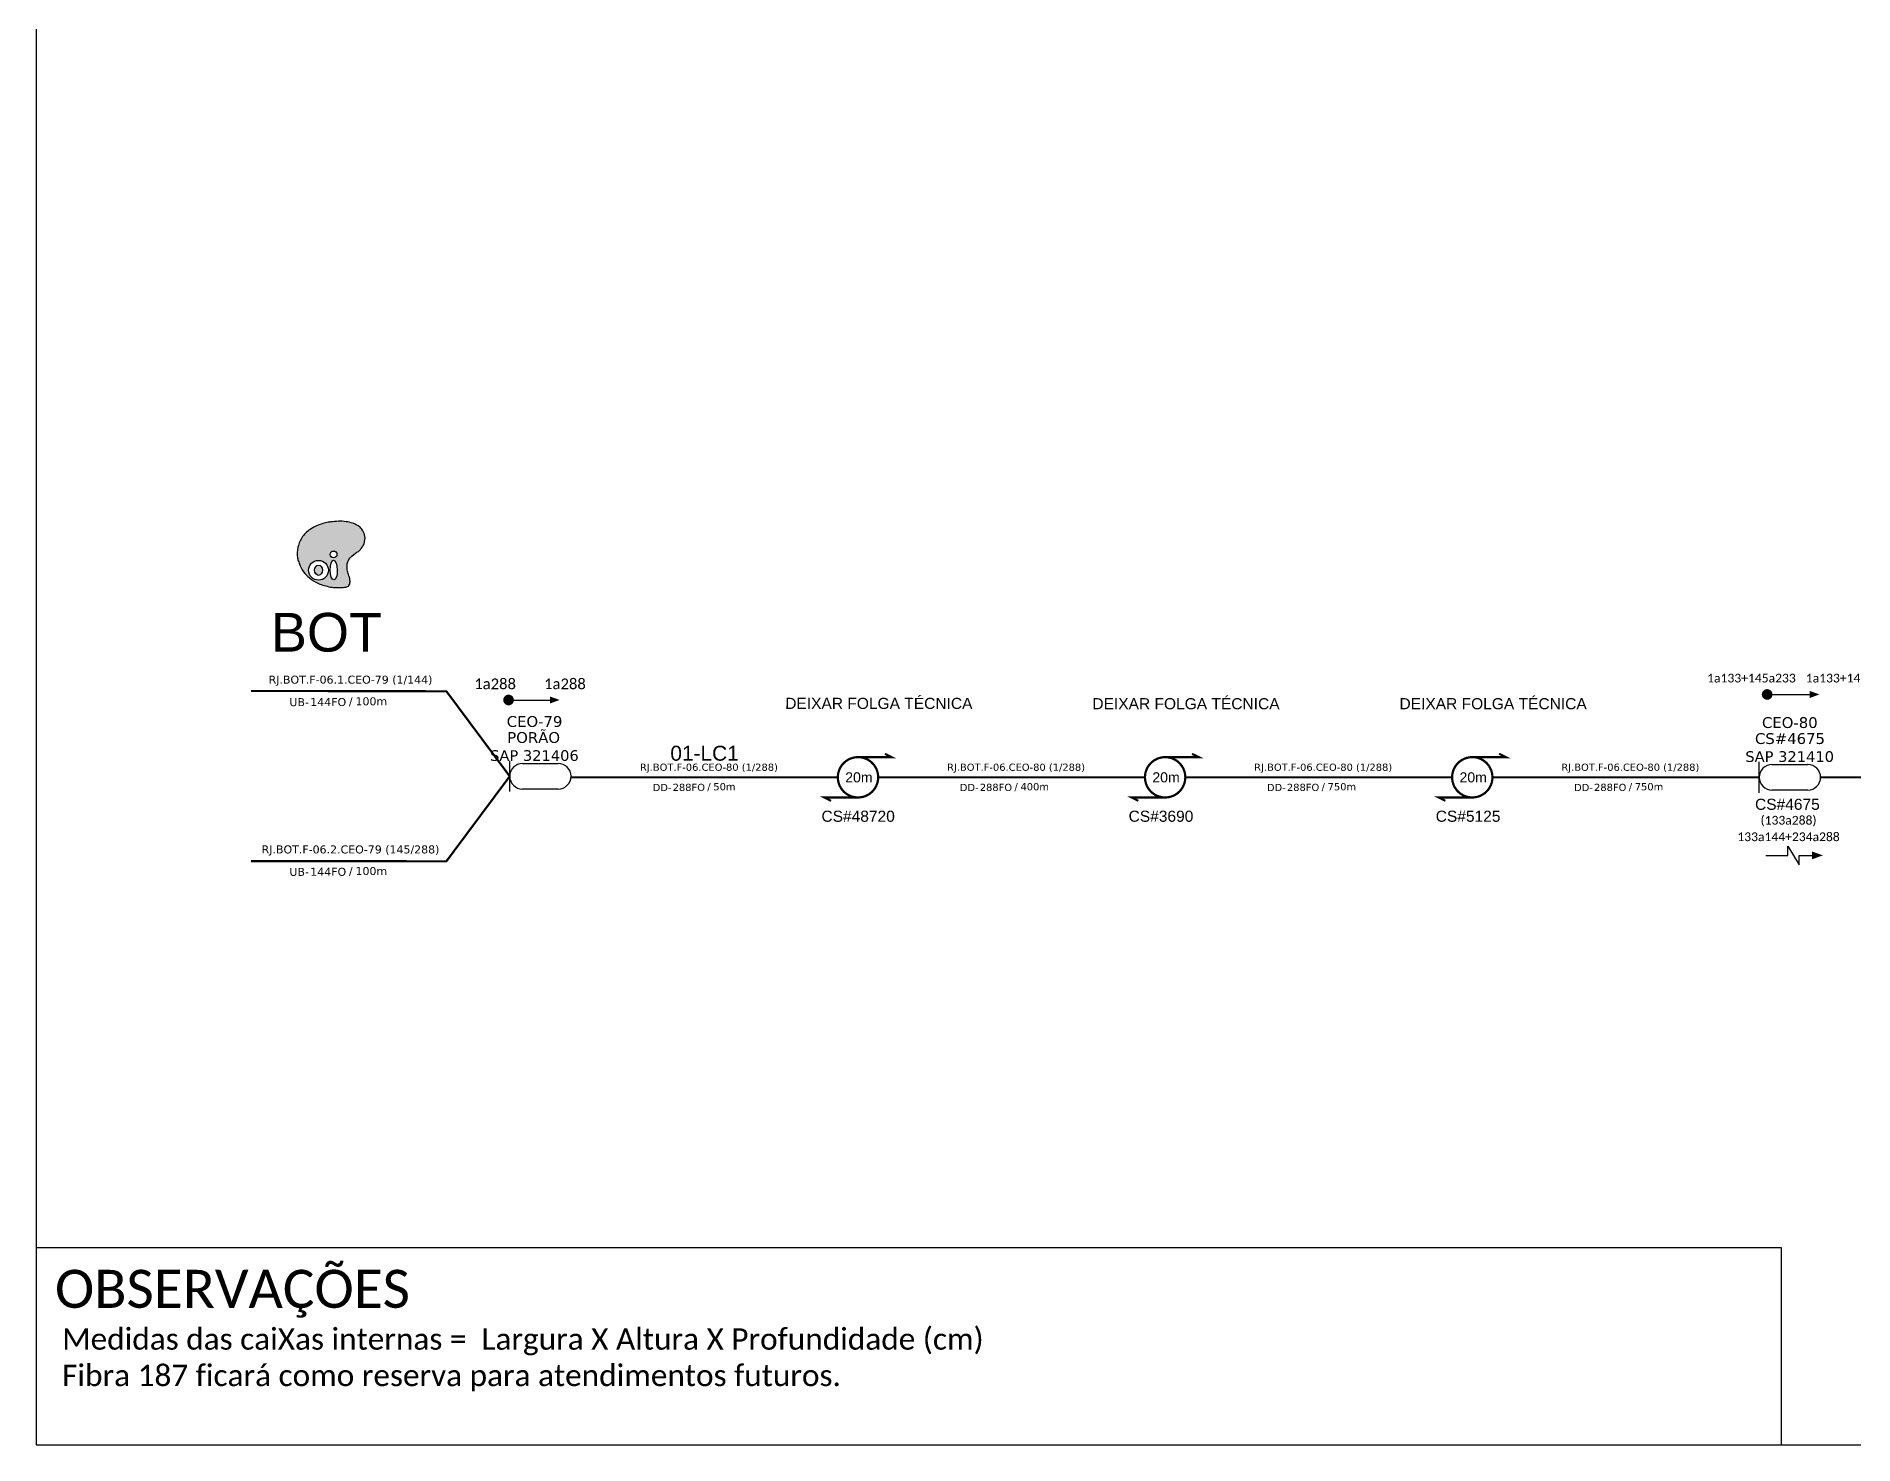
# Model space of a CAD drawing. Extents: x -89 to 2622484776, y -1852823961 to 1299.
# Drawn here: x -89.3 to 251.3, y 705 to 969.1 of the extents above; entities that cross this region are included whole.
import ezdxf
from ezdxf.enums import TextEntityAlignment as Align

# ---------------------------------------------------------------- set-up
doc = ezdxf.new("R2010")
doc.units = 0
doc.linetypes.add('ARILSUPP', pattern=[2.98, 1.42, -0.71, 0.14, -0.71])
for name, color, linetype in [('20.4-CEO', 1, 'Continuous'), ('20.4-CEOS', 1, 'Continuous'), ('20.5-CABO AÉREO', 1, 'Continuous'), ('CEO', 5, 'Continuous'), ('LC1', 3, 'Continuous'), ('SETA', 7, 'Continuous')]:
    doc.layers.add(name, color=color, linetype=linetype)
doc.layers.add('40.1-ETIQUETAS', color=1, linetype='Continuous', lineweight=20)
doc.styles.add('ARIAL', font='arial.ttf')
doc.styles.add('siredit', font='verdana.ttf')
doc.styles.get("Standard").update_dxf_attribs({"font": 'arial.ttf'})
doc.styles.add('WMF-Calibri0', font='CALIBRI.TTF')

# ---------------------------------------------------------------- blocks, each defined once
blk = doc.blocks.new('OI')
h = blk.add_hatch(color=40)
edge = h.paths.add_edge_path()
edge.add_spline(control_points=[(4.35, -0.67), (3.92, -0.99), (3.26, -1.5), (2.81, -2.59), (2.9, -3.5), (3.06, -4.27), (3.31, -4.85), (3.37, -5.39), (3.4, -5.88), (3.2, -6.4), (2.54, -6.61), (1.65, -6.63), (0.55, -6.67), (-0.56, -6.42), (-1.61, -6.14), (-2.77, -5.61), (-3.92, -4.77), (-4.89, -3.7), (-5.34, -2.65), (-5.6, -1.94), (-5.85, -0.96), (-5.71, 0.47), (-5.1, 2.02), (-4.14, 3.02), (-3.3, 3.61), (-2.37, 4.16), (-1.36, 4.44), (-0.56, 4.7), (0.79, 4.85), (2.24, 4.97), (3.79, 4.57), (4.67, 4.21), (5.44, 3.65), (5.76, 2.99), (6.03, 2.21), (6.01, 1.46), (5.72, 0.64), (5.31, 0.08), (4.88, -0.38), (4.51, -0.55), (4.35, -0.67)], knot_values=[0, 0, 0, 0, 1.60434, 2.417191, 3.427595, 4.282808, 4.776746, 5.304182, 5.888771, 6.258406, 6.858137, 7.79129, 8.986195, 10.124242, 11.187857, 12.242908, 13.953784, 15.414161, 16.515391, 17.349188, 17.675853, 19.552021, 21.515531, 22.568638, 23.63245, 24.621084, 25.782718, 26.745347, 27.142653, 29.870543, 31.004649, 31.921532, 32.709589, 33.801391, 34.042471, 35.192333, 35.971461, 36.628871, 37.254359, 37.836911, 37.836911, 37.836911, 37.836911], degree=3, periodic=0)
h.paths.add_polyline_path([(1.13, -0.87, -1), (-0.04, -0.87, -1)], flags=16)
edge = h.paths.add_edge_path(flags=16)
edge.add_ellipse((0.56, -3.59), major_axis=(-0.02, 1.71), ratio=0.361305, start_angle=0, end_angle=360)
h.paths.add_polyline_path([(-0.36, -3.62, -1), (-3.8, -3.62, -1)], flags=16)
edge = h.paths.add_edge_path(flags=0)
edge.add_ellipse((-2.08, -3.62), major_axis=(0, 0.885), ratio=0.758294, start_angle=0, end_angle=360)
at = {"color": 40}
for centre, radius in [((-2.08, -3.62), 1.72), ((0.54, -0.87), 0.587)]:
    blk.add_circle(centre, radius, dxfattribs=at)
blk.add_ellipse((-2.08, -3.62), major_axis=(0, 0.885), ratio=0.758294, start_param=-3.141592653589792, end_param=3.141592653589792, dxfattribs=at)
blk.add_ellipse((0.56, -3.59), major_axis=(-0.02, 1.71), ratio=0.361305, dxfattribs=at)
at = {"color": 40, "start_tangent": (-0.800898, -0.598801), "end_tangent": (-0.800898, -0.598801)}
blk.add_spline([(4.35, -0.67), (3.2, -1.78), (2.9, -2.54), (2.92, -3.55), (3.12, -4.38), (3.28, -4.85), (3.37, -5.37), (3.35, -5.95), (3.2, -6.29), (2.66, -6.55), (1.73, -6.63), (0.54, -6.62), (-0.58, -6.41), (-1.6, -6.11), (-2.56, -5.67), (-3.95, -4.67), (-4.89, -3.56), (-5.37, -2.56), (-5.64, -1.78), (-5.72, -1.46), (-5.63, 0.42), (-4.84, 2.22), (-4.13, 2.99), (-3.27, 3.62), (-2.4, 4.09), (-1.3, 4.47), (-0.37, 4.72), (0.02, 4.77), (2.75, 4.8), (3.85, 4.53), (4.69, 4.16), (5.31, 3.68), (5.85, 2.73), (5.93, 2.5), (5.94, 1.35), (5.67, 0.62), (5.29, 0.08), (4.84, -0.36), (4.35, -0.67)], degree=3, dxfattribs=at)
blk = doc.blocks.new('ETIQUETA_RS5F')
at = {"layer": '40.1-ETIQUETAS', "color": 0, "style": 'siredit'}
blk.add_text('/', height=1.5, dxfattribs=at).set_placement((1.58, -1.95), align=Align.MIDDLE_RIGHT)
for tag, p in [('ETIQUETA_R_PRIMARIA', (1.21, 4.1)), ('ETIQUETA_R_SECUNDARIA', (1.21, 2.1)), ('F_ATIVAS/F_MORTAS', (1.14, -4.24))]:
    blk.add_attdef(tag, text='', height=1.5, dxfattribs=at).set_placement(p, align=Align.MIDDLE_CENTER)
for tag, p in [('TIPO_CABO', (-6.58, -2.12)), ('CAP_CABO', (0.4, -2.09))]:
    blk.add_attdef(tag, text='', height=1.5, dxfattribs=at).set_placement(p, align=Align.MIDDLE_RIGHT)
blk.add_attdef('METROS', text='', height=1.5, dxfattribs=at).set_placement((2.14, -1.95), align=Align.MIDDLE_LEFT)
for tag, p in [('FUSÃO_1', (0.85, -8.39)), ('FUSÃO_2', (0.85, -10.6)), ('FUSÃO_3', (0.85, -12.93)), ('FUSÃO_4', (0.85, -15.14)), ('FUSÃO_5', (0.85, -17.16))]:
    blk.add_attdef(tag, text='', height=1.5, dxfattribs=at).set_placement(p, align=Align.CENTER)

msp = doc.modelspace()

# ---------------------------------------------------------------- linework, layer by layer
msp.add_lwpolyline([(-89.32, 705.02), (749.25, 705.02), (749.25, 1299.02), (-89.32, 1299.02), (-89.32, 705.02)])
at = {"color": 7}
for points, const_width in [([(-1.32, 844.63, 1), (-0.32, 844.63, 1)], 1), ([(64.67, 833.92, 1.000012), (64.67, 826.36, 0.999978)], 0.42), ([(122.23, 833.92, 1.000012), (122.23, 826.36, 0.999978)], 0.42)]:
    msp.add_lwpolyline(points, format="xyb", close=True, dxfattribs=dict(at, const_width=const_width))
at = {"color": 0}
for points, const_width in [([(234.55, 845.67, 1), (235.55, 845.67, 1)], 1), ([(179.79, 833.92, 1.000012), (179.79, 826.36, 0.999978)], 0.42)]:
    msp.add_lwpolyline(points, format="xyb", close=True, dxfattribs=dict(at, const_width=const_width))
for points in [[(235.05, 845.67), (243.03, 845.67)], [(238.94, 815.49), (238.94, 817.25), (241.05, 813.72), (241.05, 815.49)]]:
    msp.add_lwpolyline(points, dxfattribs=at)
at = {"color": 7, "const_width": 0.394}
for points in [[(64.67, 833.92), (70.97, 833.92), (69.71, 834.55)], [(122.23, 833.92), (128.53, 833.92), (127.27, 834.55)], [(64.67, 826.36), (58.37, 826.36), (59.63, 825.73)], [(122.23, 826.36), (115.93, 826.36), (117.19, 825.73)]]:
    msp.add_lwpolyline(points, dxfattribs=at)
at = {"color": 0, "const_width": 0.394}
for points in [[(179.79, 833.92), (186.09, 833.92), (184.83, 834.55)], [(179.79, 826.36), (173.49, 826.36), (174.75, 825.73)]]:
    msp.add_lwpolyline(points, dxfattribs=at)
at = {"color": 7}
msp.add_lwpolyline([(-89.24, 742), (237.71, 742), (237.71, 705.02)], dxfattribs=at)
at = {"layer": '20.4-CEO', "color": 7}
for p, q in [((1.79, 832.72), (8.5, 832.72)), ((8.5, 827.94), (1.79, 827.94))]:
    msp.add_line(p, q, dxfattribs=at)
at = {"layer": '20.4-CEO', "color": 7, "const_width": 0.4}
for points in [[(-49.1, 846.32), (-12.47, 846.27), (-0.6, 830.33)], [(-49.1, 814.42), (-12.47, 814.4), (-0.6, 830.33)]]:
    msp.add_lwpolyline(points, dxfattribs=at)
at = {"layer": '20.4-CEO', "color": 7}
msp.add_lwpolyline([(-0.6, 827.45), (-0.6, 833.22)], dxfattribs=at)
for centre, start, end in [((1.79, 830.33), 90, 270), ((8.5, 830.33), 270, 90)]:
    msp.add_arc(centre, 2.39, start, end, dxfattribs=at)
at = {"layer": '20.4-CEOS', "color": 0}
for p, q in [((235.96, 832.53), (242.68, 832.53)), ((242.68, 827.74), (235.96, 827.74))]:
    msp.add_line(p, q, dxfattribs=at)
msp.add_lwpolyline([(233.57, 827.25), (233.57, 833.02)], dxfattribs=at)
for centre, start, end in [((235.96, 830.14), 90, 270), ((242.68, 830.14), 270, 90)]:
    msp.add_arc(centre, 2.39, start, end, dxfattribs=at)
at = {"layer": '20.5-CABO AÉREO', "color": 7, "ltscale": 8, "const_width": 0.4}
for points in [[(10.89, 830.14), (60.89, 830.14)], [(68.45, 830.14), (118.45, 830.14)]]:
    msp.add_lwpolyline(points, dxfattribs=at)
at = {"layer": '20.5-CABO AÉREO', "color": 0, "ltscale": 8, "const_width": 0.4}
for points in [[(126.01, 830.14), (176.01, 830.14)], [(183.57, 830.14), (233.57, 830.14)], [(245.07, 830.14), (295.07, 830.14)]]:
    msp.add_lwpolyline(points, dxfattribs=at)
at = {"layer": 'SETA', "color": 7}
msp.add_lwpolyline([(-0.82, 844.63), (7.88, 844.63)], dxfattribs=at)
at = {"layer": 'SETA', "color": 0}
for points in [[(234.79, 815.49), (238.94, 815.49)], [(241.05, 815.49), (244.24, 815.49)]]:
    msp.add_lwpolyline(points, dxfattribs=at)
at = {"layer": 'SETA', "color": 7}
msp.add_solid([(6.92, 845.3), (8.75, 844.64), (6.93, 843.96)], dxfattribs=at)
at = {"layer": 'SETA', "color": 0}
for points in [[(243.02, 846.34), (244.86, 845.68), (243.03, 845)], [(243.48, 816.23), (245.5, 815.5), (243.48, 814.77)]]:
    msp.add_solid(points, dxfattribs=at)

# ---------------------------------------------------------------- block references
at = {"color": 7, "xscale": 1.080298785824793, "yscale": 1.080298769640648, "zscale": 1.080298775555462, "rotation": 0.1532885625447551}
msp.add_blockref('OI', (-34.2, 872.87), dxfattribs=at)
at = {"layer": '40.1-ETIQUETAS', "color": 7}
ref = msp.add_blockref('ETIQUETA_RS5F', (-31.62, 846.35), dxfattribs=at)
ref.add_attrib('ETIQUETA_R_SECUNDARIA', 'RJ.BOT.F-06.1.CEO-79 (1/144)', dxfattribs={"color": 0, "height": 1.5, "style": 'siredit'}).set_placement((-30.44, 848.45), align=Align.MIDDLE_CENTER)
ref.add_attrib('TIPO_CABO', 'UB-', dxfattribs={"color": 0, "height": 1.5, "style": 'siredit'}).set_placement((-38.23, 844.23), align=Align.MIDDLE_RIGHT)
ref.add_attrib('CAP_CABO', '144FO', dxfattribs={"color": 0, "height": 1.5, "style": 'siredit'}).set_placement((-31.25, 844.25), align=Align.MIDDLE_RIGHT)
ref.add_attrib('METROS', '100m', dxfattribs={"color": 0, "height": 1.5, "style": 'siredit'}).set_placement((-29.51, 844.39), align=Align.MIDDLE_LEFT)
ref = msp.add_blockref('ETIQUETA_RS5F', (35.63, 830.14), dxfattribs=dict(at, xscale=0.9000000000000056, yscale=0.9000000000000056, zscale=0.9000000000000056))
ref.add_attrib('ETIQUETA_R_SECUNDARIA', 'RJ.BOT.F-06.CEO-80 (1/288)', dxfattribs={"color": 0, "height": 1.35, "style": 'siredit'}).set_placement((36.73, 832.03), align=Align.MIDDLE_CENTER)
ref.add_attrib('TIPO_CABO', 'DD-', dxfattribs={"color": 0, "height": 1.35, "style": 'siredit'}).set_placement((29.71, 828.23), align=Align.MIDDLE_RIGHT)
ref.add_attrib('CAP_CABO', '288FO', dxfattribs={"color": 0, "height": 1.35, "style": 'siredit'}).set_placement((35.99, 828.25), align=Align.MIDDLE_RIGHT)
ref.add_attrib('METROS', '50m', dxfattribs={"color": 0, "height": 1.35, "style": 'siredit'}).set_placement((37.56, 828.38), align=Align.MIDDLE_LEFT)
ref = msp.add_blockref('ETIQUETA_RS5F', (93.19, 830.14), dxfattribs=dict(at, xscale=0.9000000000000056, yscale=0.9000000000000056, zscale=0.9000000000000056))
ref.add_attrib('ETIQUETA_R_SECUNDARIA', 'RJ.BOT.F-06.CEO-80 (1/288)', dxfattribs={"color": 0, "height": 1.35, "style": 'siredit'}).set_placement((94.29, 832.03), align=Align.MIDDLE_CENTER)
ref.add_attrib('TIPO_CABO', 'DD-', dxfattribs={"color": 0, "height": 1.35, "style": 'siredit'}).set_placement((87.27, 828.23), align=Align.MIDDLE_RIGHT)
ref.add_attrib('CAP_CABO', '288FO', dxfattribs={"color": 0, "height": 1.35, "style": 'siredit'}).set_placement((93.55, 828.25), align=Align.MIDDLE_RIGHT)
ref.add_attrib('METROS', '400m', dxfattribs={"color": 0, "height": 1.35, "style": 'siredit'}).set_placement((95.12, 828.38), align=Align.MIDDLE_LEFT)
at = {"layer": '40.1-ETIQUETAS', "color": 0}
ref = msp.add_blockref('ETIQUETA_RS5F', (150.75, 830.14), dxfattribs=dict(at, xscale=0.9000000000000056, yscale=0.9000000000000056, zscale=0.9000000000000056))
ref.add_attrib('ETIQUETA_R_SECUNDARIA', 'RJ.BOT.F-06.CEO-80 (1/288)', dxfattribs={"color": 0, "height": 1.35, "style": 'siredit'}).set_placement((151.85, 832.03), align=Align.MIDDLE_CENTER)
ref.add_attrib('TIPO_CABO', 'DD-', dxfattribs={"color": 0, "height": 1.35, "style": 'siredit'}).set_placement((144.83, 828.23), align=Align.MIDDLE_RIGHT)
ref.add_attrib('CAP_CABO', '288FO', dxfattribs={"color": 0, "height": 1.35, "style": 'siredit'}).set_placement((151.11, 828.25), align=Align.MIDDLE_RIGHT)
ref.add_attrib('METROS', '750m', dxfattribs={"color": 0, "height": 1.35, "style": 'siredit'}).set_placement((152.68, 828.38), align=Align.MIDDLE_LEFT)
at = {"layer": '40.1-ETIQUETAS', "color": 7}
ref = msp.add_blockref('ETIQUETA_RS5F', (-31.62, 814.52), dxfattribs=at)
ref.add_attrib('ETIQUETA_R_SECUNDARIA', 'RJ.BOT.F-06.2.CEO-79 (145/288)', dxfattribs={"color": 0, "height": 1.5, "style": 'siredit'}).set_placement((-30.44, 816.62), align=Align.MIDDLE_CENTER)
ref.add_attrib('TIPO_CABO', 'UB-', dxfattribs={"color": 0, "height": 1.5, "style": 'siredit'}).set_placement((-38.23, 812.41), align=Align.MIDDLE_RIGHT)
ref.add_attrib('CAP_CABO', '144FO', dxfattribs={"color": 0, "height": 1.5, "style": 'siredit'}).set_placement((-31.25, 812.43), align=Align.MIDDLE_RIGHT)
ref.add_attrib('METROS', '100m', dxfattribs={"color": 0, "height": 1.5, "style": 'siredit'}).set_placement((-29.51, 812.57), align=Align.MIDDLE_LEFT)

# ---------------------------------------------------------------- texts
at = {"color": 7}
for s, height, style, p in [('BOT', 7.258, 'ARIAL', (-45.37, 853.7)), ('OBSERVAÇÕES', 7.1308, 'WMF-Calibri0', (-85.83, 730.67))]:
    msp.add_text(s, height=height, dxfattribs=dict(at, style=style)).set_placement(p)
at = {"color": 7, "style": 'ARIAL'}
for s, height, p in [('DEIXAR FOLGA TÉCNICA', 2.0835, (51.03, 842.96)), ('CS#48720', 2.083, (57.82, 821.8)), ('CS#3690', 2.083, (115.38, 821.8))]:
    msp.add_text(s, height=height, rotation=359.9867, dxfattribs=at).set_placement(p)
at = {"color": 0, "style": 'ARIAL'}
for s, height, p in [('DEIXAR FOLGA TÉCNICA', 2.0835, (108.59, 842.9)), ('DEIXAR FOLGA TÉCNICA', 2.0835, (166.15, 842.9)), ('CS#4675', 2.083, (232.78, 824.04)), ('CS#5125', 2.083, (172.94, 821.8))]:
    msp.add_text(s, height=height, rotation=359.9867, dxfattribs=at).set_placement(p)
at = {"color": 7}
for p in [(62.27, 829.19), (119.83, 829.19)]:
    msp.add_text('20m', height=1.89, dxfattribs=at).set_placement(p)
at = {"color": 0}
msp.add_text('20m', height=1.89, dxfattribs=at).set_placement((177.39, 829.19))
at = {"color": 7, "char_height": 2, "width": 147.6437, "attachment_point": 5, "rotation": 359.9166}
for insert in [(-3.34, 847.65), (9.75, 847.65)]:
    msp.add_mtext('{\\fCalibri|b0|i0|c0|p34;\\C256;1a288}', dxfattribs=dict(at, insert=insert))
at = {"color": 7, "char_height": 4, "attachment_point": 1, "style": 'WMF-Calibri0'}
for s, insert, width in [('Medidas das caiXas internas =  Largura X Altura X Profundidade (cm)', (-84.48, 726.83), 658.8434), ('\\C2;Fibra 187 ficará como reserva para atendimentos futuros.', (-84.48, 720), 158.0858)]:
    msp.add_mtext(s, dxfattribs=dict(at, insert=insert, width=width))
at = {"layer": '20.4-CEO', "color": 7, "style": 'siredit'}
for s, height, p in [('CEO-79', 2.028, (4.05, 840.6)), ('PORÃO', 2.028, (3.88, 837.6)), ('          SAP 321406', 2, (-0.33, 834.22))]:
    msp.add_text(s, height=height, dxfattribs=at).set_placement(p, align=Align.MIDDLE_CENTER)
at = {"layer": '20.4-CEOS', "color": 0, "style": 'siredit'}
for s, height, p in [('CS#4675', 2.028, (239.33, 837.4)), ('SAP 321410', 2, (239.27, 834.03))]:
    msp.add_text(s, height=height, dxfattribs=at).set_placement(p, align=Align.MIDDLE_CENTER)
at = {"layer": '40.1-ETIQUETAS', "color": 0, "ltscale": 0.5, "style": 'siredit'}
msp.add_text('RJ.BOT.F-06.CEO-80 (1/288)', height=1.35, dxfattribs=at).set_placement((209.41, 832.03), align=Align.MIDDLE_CENTER)
for s, p in [('DD-', (202.39, 828.23)), ('288FO', (208.67, 828.25))]:
    msp.add_text(s, height=1.35, dxfattribs=at).set_placement(p, align=Align.MIDDLE_RIGHT)
at = {"layer": '40.1-ETIQUETAS', "color": 0, "style": 'siredit'}
msp.add_text('/', height=1.35, dxfattribs=at).set_placement((209.74, 828.38), align=Align.MIDDLE_RIGHT)
at = {"layer": '40.1-ETIQUETAS', "color": 0, "ltscale": 0.5, "style": 'siredit'}
msp.add_text('750m', height=1.35, dxfattribs=at).set_placement((210.24, 828.38), align=Align.MIDDLE_LEFT)
at = {"layer": '40.1-ETIQUETAS', "color": 0, "char_height": 1.633, "width": 27.8947, "attachment_point": 5, "style": 'ARIAL'}
for s, insert in [('{\\fCalibri|b0|i0|c0|p34;1a133+145a233}', (232.11, 848.73)), ('{\\fCalibri|b0|i0|c0|p34;1a133+145a233}', (250.6, 848.73)), ('{\\fCalibri|b0|i0|c0|p34;(133a288)}', (239.06, 821.91)), ('{\\fCalibri|b0|i0|c0|p34;133a144+234a288}', (239.06, 818.98))]:
    msp.add_mtext(s, dxfattribs=dict(at, insert=insert))
at = {"layer": 'CEO', "color": 0, "style": 'siredit'}
msp.add_text('CEO-80', height=2.028, dxfattribs=at).set_placement((239.3, 840.4), align=Align.MIDDLE_CENTER)
at = {"layer": 'LC1', "color": 7, "linetype": 'ARILSUPP', "style": 'ARIAL'}
msp.add_text('01-LC1', height=2.8, dxfattribs=at).set_placement((35.91, 834.65), align=Align.MIDDLE_CENTER)

doc.saveas('drawing.dxf')
